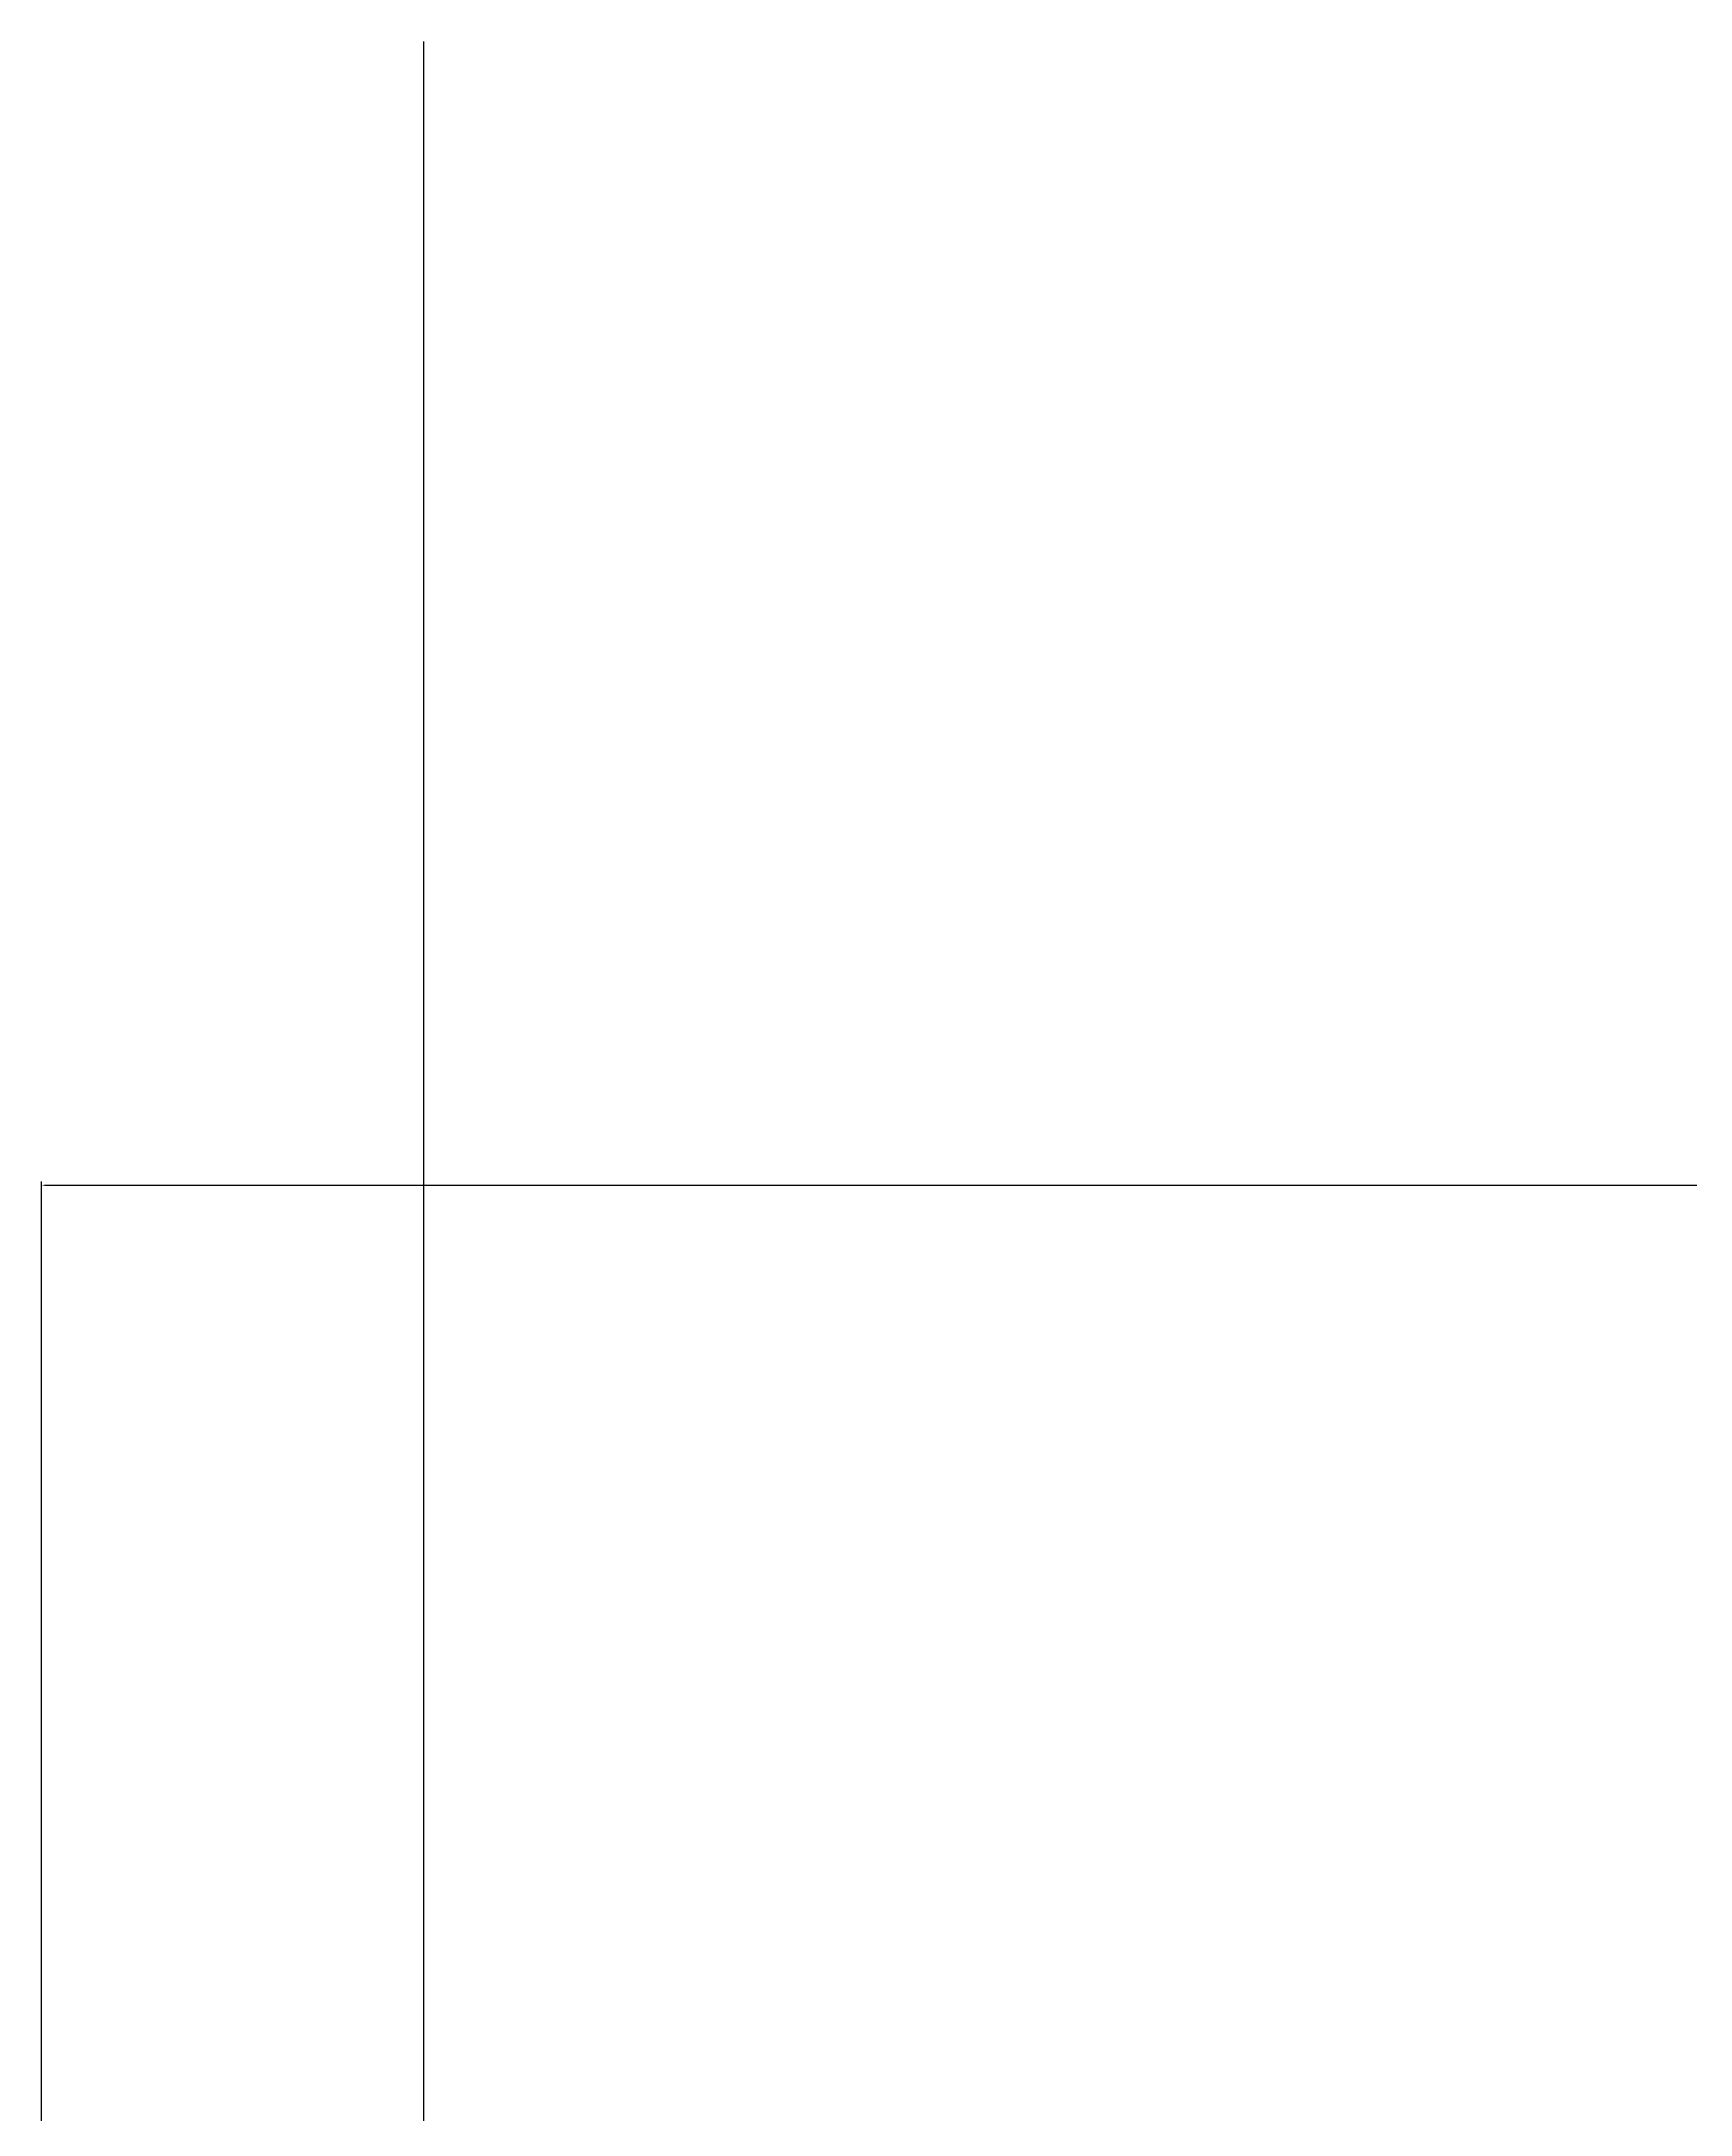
# Model space of a CAD drawing. Header units: millimetres. Extents: x 0 to 12169, y 6 to 10142.
# Drawn here: x 4748.8 to 4826.5, y 6083.5 to 6181.1 of the extents above; entities that cross this region are included whole.
import ezdxf

# ---------------------------------------------------------------- set-up
doc = ezdxf.new("R2010")
doc.units = ezdxf.units.MM
doc.header["$LTSCALE"] = 50
doc.header["$MEASUREMENT"] = 0
doc.layers.add('2', color=4, linetype='Continuous')
doc.layers.add('DIM', color=8, linetype='Continuous')
doc.styles.get("Standard").update_dxf_attribs({"font": 'arial.ttf'})
doc.dimstyles.get("Standard").update_dxf_attribs({"dimtxt": 0.18, "dimasz": 0.18, "dimexe": 0.18, "dimexo": 0.0625, "dimgap": 0.09, "dimtad": 0, "dimtih": 1, "dimtoh": 1, "dimdec": 4, "dimzin": 0, "dimdsep": 46, "dimtxsty": 'Standard', "dimcen": 0.09, "dimadec": 0, "dimazin": 0, "dimtfac": 1, "dimtdec": 4, "dimtofl": 0, "dimtmove": 0, "dimatfit": 3, "dimfxl": 1, "dimtolj": 1, "dimtzin": 0, "dimarcsym": 0})

# ---------------------------------------------------------------- blocks, each defined once
blk = doc.blocks.new('*D43')
at = {"layer": 'DEFPOINTS', "color": 0, "transparency": 16777216}
for p in [(5748.774, 6127.273), (4748.774, 5982.93), (5748.774, 5982.93)]:
    blk.add_point(p, dxfattribs=at)
at = {"layer": 'DIM', "color": 0, "lineweight": -2, "transparency": 16777216}
for p, q in [((4748.774, 5982.992), (4748.774, 6127.453)), ((4748.954, 6127.273), (5197.109, 6127.273)), ((5748.594, 6127.273), (5198.438, 6127.273)), ((5748.774, 5982.992), (5748.774, 6127.453))]:
    blk.add_line(p, q, dxfattribs=at)
at = {"layer": 'DIM', "color": 0, "transparency": 16777216}
for points in [[(4748.954, 6127.303), (4748.954, 6127.243), (4748.774, 6127.273)], [(5748.594, 6127.303), (5748.594, 6127.243), (5748.774, 6127.273)]]:
    blk.add_solid(points, dxfattribs=at)
at = {"layer": 'DIM', "color": 0, "transparency": 16777216, "insert": (5197.774, 6127.273), "char_height": 0.18, "attachment_point": 5}
blk.add_mtext('\\A1;1000.0000', dxfattribs=at)

msp = doc.modelspace()

# ---------------------------------------------------------------- linework, layer by layer
at = {"layer": '2'}
msp.add_line((4766.77369, 6181.14249), (4766.77369, 5980.88849), dxfattribs=at)

# ---------------------------------------------------------------- dimensions: what is measured, and where the dimension line sits
at = {"layer": 'DIM'}
dim = msp.add_linear_dim(base=(5748.77369, 6127.27284), p1=(4748.77369, 5982.92991), p2=(5748.77369, 5982.92991), dimstyle='Standard', dxfattribs=at)
dim.commit()
dim.dimension.update_dxf_attribs({"geometry": '*D43', "text_midpoint": (5197.77369, 6127.27284), "dimtype": 160})

doc.saveas('drawing.dxf')
